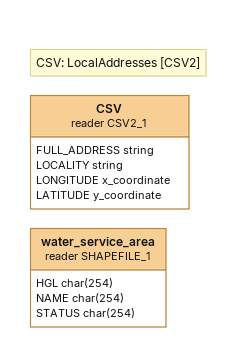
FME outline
Note: CSV: LocalAddresses [CSV2]
CSV (reader CSV2_1)
    attributes: FULL_ADDRESS string, LOCALITY string, LONGITUDE x_coordinate, LATITUDE y_coordinate
water_service_area (reader SHAPEFILE_1)
    attributes: HGL char(254), NAME char(254), STATUS char(254)
